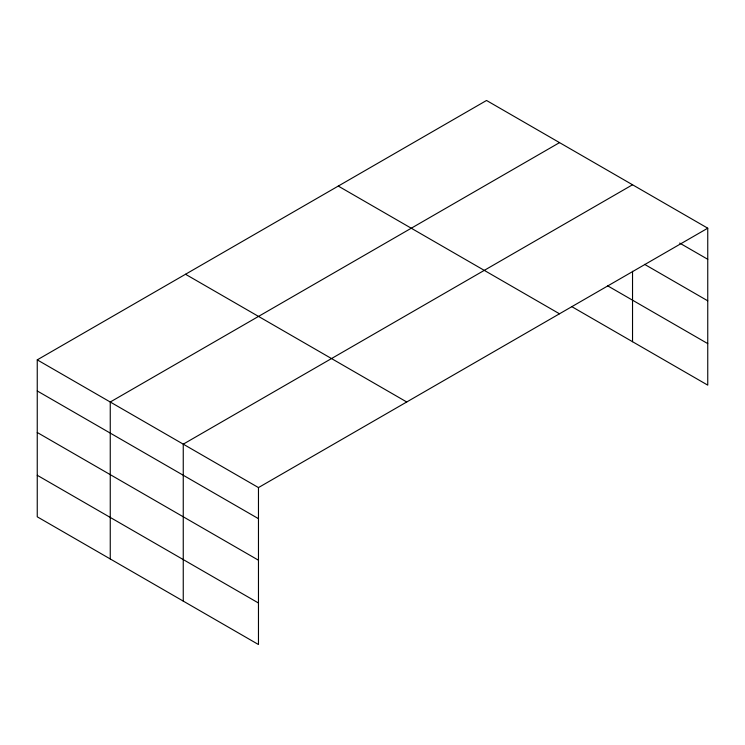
<?xml version="1.0" encoding="UTF-8"?>
<svg xmlns="http://www.w3.org/2000/svg" width="745" height="745" viewBox="0 0 745 745"><rect width="100%" height="100%" fill="white"/><g stroke="black" fill="none" stroke-linecap="round" stroke-linejoin="round"><path stroke-width="1.12" d="M707.75 228.194L486.532 100.473L37.25 359.863L37.25 516.807L258.468 644.527L258.468 487.584L707.75 228.194L707.75 385.137L571.536 306.493M559.532 142.621L110.251 402.011L110.251 558.955M632.533 184.769L183.251 444.16L183.251 601.103M679.673 243.084L707.75 259.288M644.574 264.345L707.75 300.822M607.538 285.754L707.75 343.613M338.267 186.073L559.486 313.794M185.514 274.262L406.733 401.983M37.25 359.863L258.468 487.584M37.25 390.957L258.468 518.678M37.25 432.491L258.468 560.212M37.25 475.282L258.468 603.003M632.533 271.273L632.533 341.713"/></g></svg>
